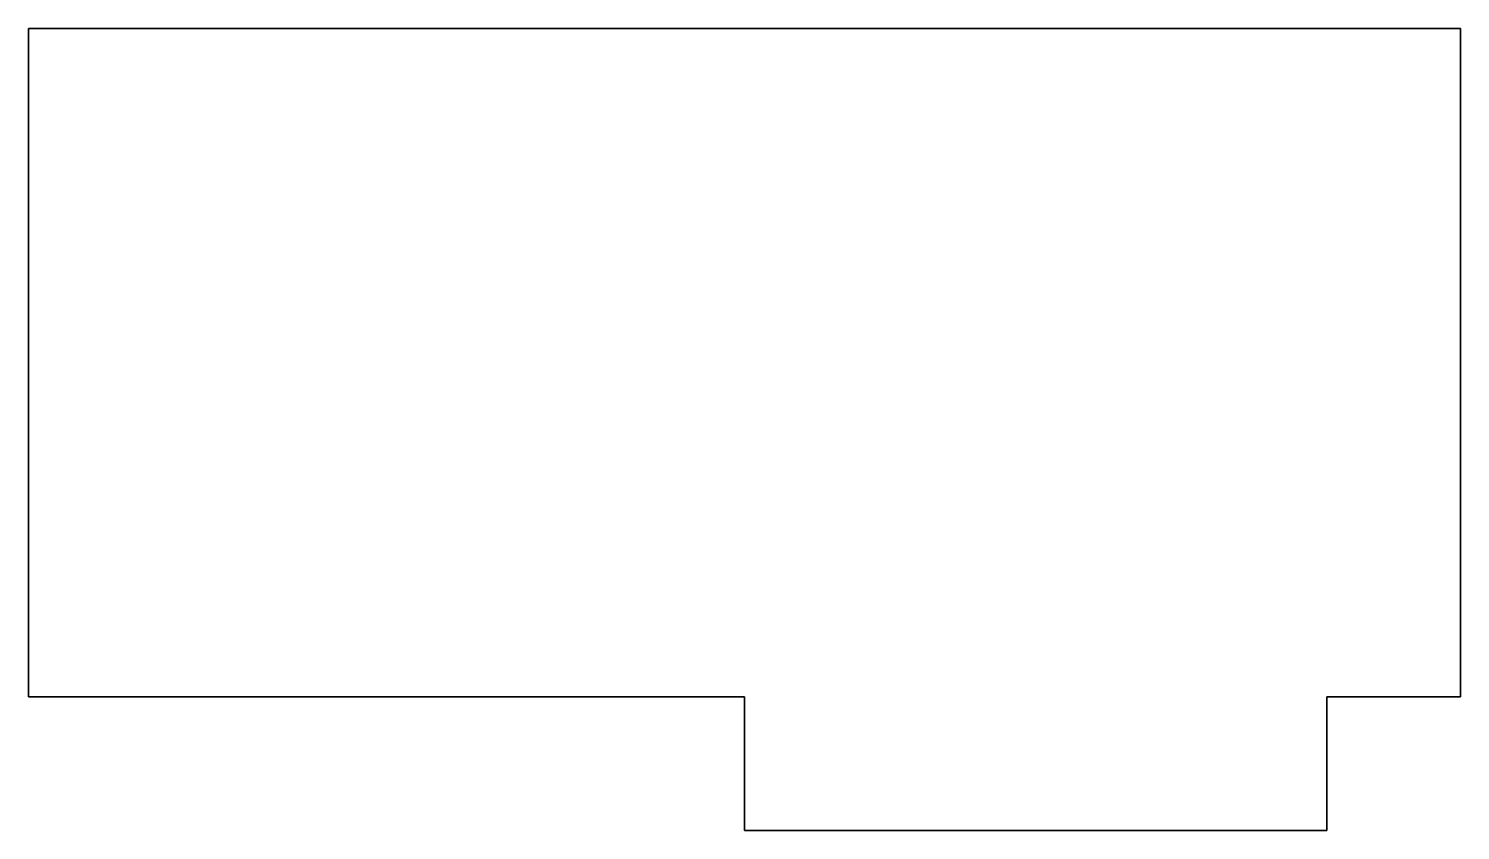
# Model space of a CAD drawing. Extents: x 46 to 796, y 87 to 507.
import ezdxf

# ---------------------------------------------------------------- set-up
doc = ezdxf.new("R2010")
doc.units = 0

msp = doc.modelspace()

# ---------------------------------------------------------------- linework, layer by layer
at = {"color": 7, "lineweight": 35}
for p, q in [((350.5, 507), (45.5, 507)), ((45.5, 507), (45.5, 157)), ((420.5, 507), (350.5, 507)), ((725.5, 507), (420.5, 507)), ((725.5, 507), (795.5, 507)), ((795.5, 157), (795.5, 507)), ((350.5, 157), (45.5, 157)), ((420.5, 157), (350.5, 157)), ((420.5, 157), (420.5, 87)), ((725.5, 157), (725.5, 87)), ((725.5, 157), (795.5, 157)), ((420.5, 87), (725.5, 87))]:
    msp.add_line(p, q, dxfattribs=at)

doc.saveas('drawing.dxf')
